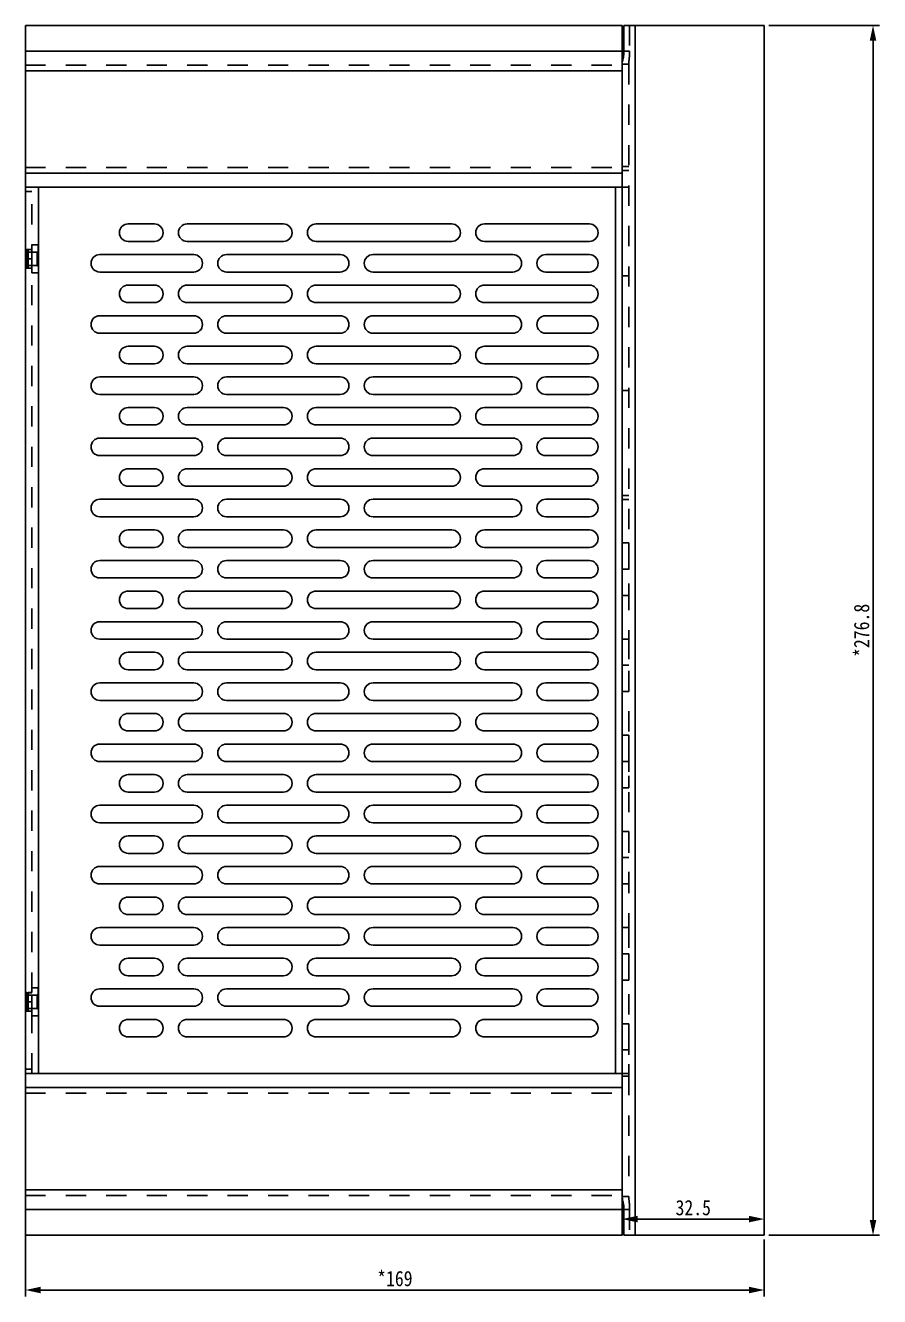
# Model space of a CAD drawing. Header units: millimetres. Extents: x -177 to 18421, y -5017 to 3255.
# Drawn here: x 7052 to 7247.4, y -4270.5 to -3979.7 of the extents above; entities that cross this region are included whole.
import ezdxf

# ---------------------------------------------------------------- set-up
doc = ezdxf.new("R2010")
doc.units = ezdxf.units.MM
doc.header["$LTSCALE"] = 46.255
doc.header["$PDMODE"] = 3
doc.header["$PDSIZE"] = 8
doc.linetypes.add('HIDDEN', pattern=[0.2, 0.1, -0.1])
doc.layers.get('0').update_dxf_attribs({"linetype": 'CONTINUOUS'})
doc.layers.get('Defpoints').update_dxf_attribs({"linetype": 'CONTINUOUS'})
doc.layers.add('02___PRT_ALL_AXES', color=7, linetype='CONTINUOUS')
doc.layers.add('DEFAULT_2', color=8, linetype='HIDDEN')
doc.styles.get("Standard").update_dxf_attribs({"font": 'txt', "width": 0.85})
doc.dimstyles.new('DIMSTYLE_1', dxfattribs={"dimtxt": 3.5, "dimasz": 3.5, "dimexe": 1.5, "dimexo": 1, "dimgap": 0.875, "dimtad": 1, "dimdsep": 46, "dimtxsty": 'Standard', "dimblk": '_FILLED', "dimcen": 0.09, "dimadec": 0, "dimazin": 0, "dimtp": 0.01, "dimtm": 0.01, "dimtfac": 1, "dimtofl": 0, "dimtmove": 0, "dimatfit": 3, "dimldrblk": '_FILLED', "dimfxl": 0, "dimtolj": 1, "dimarcsym": 0})

# ---------------------------------------------------------------- blocks, each defined once
blk = doc.blocks.new('_FILLED')
at = {"color": 0, "linetype": 'ByBlock'}
blk.add_solid([(0, 0), (-1, 0.214), (-1, -0.214)], dxfattribs=at)
blk = doc.blocks.new('*D83')
at = {"color": 0, "linetype": 'Continuous', "lineweight": -2, "transparency": 16777216}
for p, q in [((7051.99, -4247.1), (7051.99, -4270.53)), ((7220.99, -4257.5), (7220.99, -4270.53)), ((7217.49, -4269.03), (7055.49, -4269.03))]:
    blk.add_line(p, q, dxfattribs=at)
at = {"layer": 'Defpoints', "color": 0, "linetype": 'Continuous', "transparency": 16777216}
for p in [(7051.99, -4246.1), (7220.99, -4256.5), (7051.99, -4269.03)]:
    blk.add_point(p, dxfattribs=at)
at = {"color": 0, "linetype": 'Continuous', "lineweight": -2, "transparency": 16777216, "xscale": 3.5, "yscale": 3.5, "zscale": 3.5, "rotation": 180}
blk.add_blockref('_FILLED', (7051.99, -4269.03), dxfattribs=at)
at = {"color": 0, "linetype": 'Continuous', "lineweight": -2, "transparency": 16777216, "xscale": 3.5, "yscale": 3.5, "zscale": 3.5}
blk.add_blockref('_FILLED', (7220.99, -4269.03), dxfattribs=at)
at = {"color": 0, "linetype": 'Continuous', "transparency": 16777216, "insert": (7136.49, -4264.65), "char_height": 3.5, "width": 17, "attachment_point": 2}
blk.add_mtext('\\A1;*169', dxfattribs=at)
blk = doc.blocks.new('*D84')
at = {"color": 0, "linetype": 'Continuous', "lineweight": -2, "transparency": 16777216}
for p, q in [((7188.49, -4248.63), (7188.49, -4254.3)), ((7220.99, -4255.5), (7220.99, -4251.3)), ((7217.49, -4252.8), (7191.99, -4252.8))]:
    blk.add_line(p, q, dxfattribs=at)
at = {"layer": 'Defpoints', "color": 0, "linetype": 'Continuous', "transparency": 16777216}
for p in [(7188.49, -4247.63), (7188.49, -4252.8), (7220.99, -4256.5)]:
    blk.add_point(p, dxfattribs=at)
at = {"color": 0, "linetype": 'Continuous', "lineweight": -2, "transparency": 16777216, "xscale": 3.5, "yscale": 3.5, "zscale": 3.5, "rotation": 180}
blk.add_blockref('_FILLED', (7188.49, -4252.8), dxfattribs=at)
at = {"color": 0, "linetype": 'Continuous', "lineweight": -2, "transparency": 16777216, "xscale": 3.5, "yscale": 3.5, "zscale": 3.5}
blk.add_blockref('_FILLED', (7220.99, -4252.8), dxfattribs=at)
at = {"color": 0, "linetype": 'Continuous', "transparency": 16777216, "insert": (7204.74, -4248.43), "char_height": 3.5, "width": 17, "attachment_point": 2}
blk.add_mtext('\\A1;32.5', dxfattribs=at)
blk = doc.blocks.new('*D87')
at = {"color": 0, "linetype": 'Continuous', "lineweight": -2, "transparency": 16777216}
for p, q in [((7221.99, -3979.7), (7247.36, -3979.7)), ((7245.86, -4253), (7245.86, -3983.2)), ((7221.99, -4256.5), (7247.36, -4256.5))]:
    blk.add_line(p, q, dxfattribs=at)
at = {"layer": 'Defpoints', "color": 0, "linetype": 'Continuous', "transparency": 16777216}
for p in [(7220.99, -3979.7), (7245.86, -3979.7), (7220.99, -4256.5)]:
    blk.add_point(p, dxfattribs=at)
at = {"color": 0, "linetype": 'Continuous', "lineweight": -2, "transparency": 16777216, "xscale": 3.5, "yscale": 3.5, "zscale": 3.5}
for p, rotation in [((7245.86, -3979.7), 90), ((7245.86, -4256.5), 270)]:
    blk.add_blockref('_FILLED', p, dxfattribs=dict(at, rotation=rotation))
at = {"color": 0, "linetype": 'Continuous', "transparency": 16777216, "insert": (7241.48, -4118.1), "char_height": 3.5, "width": 25.5, "attachment_point": 2, "rotation": 90}
blk.add_mtext('\\A1;*276.8', dxfattribs=at)

msp = doc.modelspace()

# ---------------------------------------------------------------- linework, layer by layer
at = {"color": 3, "linetype": 'Continuous'}
for p, q in [((7051.988, -4256.503), (7051.988, -3979.701)), ((7188.488, -3979.701), (7051.988, -3979.701)), ((7188.488, -4256.503), (7188.488, -3979.701)), ((7188.89, -3979.701), (7188.89, -3985.6)), ((7188.89, -3979.701), (7220.988, -3979.701)), ((7191.488, -3979.701), (7191.488, -4256.503)), ((7220.988, -3979.701), (7220.988, -4256.503)), ((7188.488, -3985.6), (7051.988, -3985.6)), ((7188.488, -3990.103), (7051.988, -3990.103)), ((7188.488, -4013.515), (7051.988, -4013.515)), ((7051.988, -4016.719), (7188.488, -4016.719)), ((7054.988, -4219.485), (7054.988, -4016.719)), ((7186.988, -4219.485), (7186.988, -4016.719)), ((7075.488, -4025.119), (7081.488, -4025.119)), ((7088.988, -4025.119), (7110.988, -4025.119)), ((7118.488, -4025.119), (7149.488, -4025.119)), ((7156.988, -4025.119), (7180.988, -4025.119)), ((7081.488, -4029.119), (7075.488, -4029.119)), ((7110.988, -4029.119), (7088.988, -4029.119)), ((7149.488, -4029.119), (7118.488, -4029.119)), ((7180.988, -4029.119), (7156.988, -4029.119)), ((7068.988, -4032.119), (7090.488, -4032.119)), ((7097.988, -4032.119), (7123.988, -4032.119)), ((7131.488, -4032.119), (7163.488, -4032.119)), ((7170.988, -4032.119), (7180.988, -4032.119)), ((7090.488, -4036.119), (7068.988, -4036.119)), ((7123.988, -4036.119), (7097.988, -4036.119)), ((7163.488, -4036.119), (7131.488, -4036.119)), ((7180.988, -4036.119), (7170.988, -4036.119)), ((7075.488, -4039.119), (7081.488, -4039.119)), ((7088.988, -4039.119), (7110.988, -4039.119)), ((7118.488, -4039.119), (7149.488, -4039.119)), ((7156.988, -4039.119), (7180.988, -4039.119)), ((7081.488, -4043.119), (7075.488, -4043.119)), ((7110.988, -4043.119), (7088.988, -4043.119)), ((7149.488, -4043.119), (7118.488, -4043.119)), ((7180.988, -4043.119), (7156.988, -4043.119)), ((7068.988, -4046.119), (7090.488, -4046.119)), ((7097.988, -4046.119), (7123.988, -4046.119)), ((7131.488, -4046.119), (7163.488, -4046.119)), ((7170.988, -4046.119), (7180.988, -4046.119)), ((7090.488, -4050.119), (7068.988, -4050.119)), ((7123.988, -4050.119), (7097.988, -4050.119)), ((7163.488, -4050.119), (7131.488, -4050.119)), ((7180.988, -4050.119), (7170.988, -4050.119)), ((7075.488, -4053.119), (7081.488, -4053.119)), ((7088.988, -4053.119), (7110.988, -4053.119)), ((7118.488, -4053.119), (7149.488, -4053.119)), ((7156.988, -4053.119), (7180.988, -4053.119)), ((7081.488, -4057.119), (7075.488, -4057.119)), ((7110.988, -4057.119), (7088.988, -4057.119)), ((7149.488, -4057.119), (7118.488, -4057.119)), ((7180.988, -4057.119), (7156.988, -4057.119)), ((7068.988, -4060.119), (7090.488, -4060.119)), ((7097.988, -4060.119), (7123.988, -4060.119)), ((7131.488, -4060.119), (7163.488, -4060.119)), ((7170.988, -4060.119), (7180.988, -4060.119)), ((7090.488, -4064.119), (7068.988, -4064.119)), ((7123.988, -4064.119), (7097.988, -4064.119)), ((7163.488, -4064.119), (7131.488, -4064.119)), ((7180.988, -4064.119), (7170.988, -4064.119)), ((7075.488, -4067.119), (7081.488, -4067.119)), ((7088.988, -4067.119), (7110.988, -4067.119)), ((7118.488, -4067.119), (7149.488, -4067.119)), ((7156.988, -4067.119), (7180.988, -4067.119)), ((7081.488, -4071.119), (7075.488, -4071.119)), ((7110.988, -4071.119), (7088.988, -4071.119)), ((7149.488, -4071.119), (7118.488, -4071.119)), ((7180.988, -4071.119), (7156.988, -4071.119)), ((7068.988, -4074.119), (7090.488, -4074.119)), ((7097.988, -4074.119), (7123.988, -4074.119)), ((7131.488, -4074.119), (7163.488, -4074.119)), ((7170.988, -4074.119), (7180.988, -4074.119)), ((7090.488, -4078.119), (7068.988, -4078.119)), ((7123.988, -4078.119), (7097.988, -4078.119)), ((7163.488, -4078.119), (7131.488, -4078.119)), ((7180.988, -4078.119), (7170.988, -4078.119)), ((7075.488, -4081.119), (7081.488, -4081.119)), ((7088.988, -4081.119), (7110.988, -4081.119)), ((7118.488, -4081.119), (7149.488, -4081.119)), ((7156.988, -4081.119), (7180.988, -4081.119)), ((7081.488, -4085.119), (7075.488, -4085.119)), ((7110.988, -4085.119), (7088.988, -4085.119)), ((7149.488, -4085.119), (7118.488, -4085.119)), ((7180.988, -4085.119), (7156.988, -4085.119)), ((7068.988, -4088.119), (7090.488, -4088.119)), ((7097.988, -4088.119), (7123.988, -4088.119)), ((7131.488, -4088.119), (7163.488, -4088.119)), ((7170.988, -4088.119), (7180.988, -4088.119)), ((7090.488, -4092.119), (7068.988, -4092.119)), ((7123.988, -4092.119), (7097.988, -4092.119)), ((7163.488, -4092.119), (7131.488, -4092.119)), ((7180.988, -4092.119), (7170.988, -4092.119)), ((7075.488, -4095.119), (7081.488, -4095.119)), ((7088.988, -4095.119), (7110.988, -4095.119)), ((7118.488, -4095.119), (7149.488, -4095.119)), ((7156.988, -4095.119), (7180.988, -4095.119)), ((7081.488, -4099.119), (7075.488, -4099.119)), ((7110.988, -4099.119), (7088.988, -4099.119)), ((7149.488, -4099.119), (7118.488, -4099.119)), ((7180.988, -4099.119), (7156.988, -4099.119)), ((7068.988, -4102.119), (7090.488, -4102.119)), ((7097.988, -4102.119), (7123.988, -4102.119)), ((7131.488, -4102.119), (7163.488, -4102.119)), ((7170.988, -4102.119), (7180.988, -4102.119)), ((7090.488, -4106.119), (7068.988, -4106.119)), ((7123.988, -4106.119), (7097.988, -4106.119)), ((7163.488, -4106.119), (7131.488, -4106.119)), ((7180.988, -4106.119), (7170.988, -4106.119)), ((7075.488, -4109.119), (7081.488, -4109.119)), ((7088.988, -4109.119), (7110.988, -4109.119)), ((7118.488, -4109.119), (7149.488, -4109.119)), ((7156.988, -4109.119), (7180.988, -4109.119)), ((7081.488, -4113.119), (7075.488, -4113.119)), ((7110.988, -4113.119), (7088.988, -4113.119)), ((7149.488, -4113.119), (7118.488, -4113.119)), ((7180.988, -4113.119), (7156.988, -4113.119)), ((7068.988, -4116.119), (7090.488, -4116.119)), ((7097.988, -4116.119), (7123.988, -4116.119)), ((7131.488, -4116.119), (7163.488, -4116.119)), ((7170.988, -4116.119), (7180.988, -4116.119)), ((7090.488, -4120.119), (7068.988, -4120.119)), ((7123.988, -4120.119), (7097.988, -4120.119)), ((7163.488, -4120.119), (7131.488, -4120.119)), ((7180.988, -4120.119), (7170.988, -4120.119)), ((7075.488, -4123.119), (7081.488, -4123.119)), ((7088.988, -4123.119), (7110.988, -4123.119)), ((7118.488, -4123.119), (7149.488, -4123.119)), ((7156.988, -4123.119), (7180.988, -4123.119)), ((7081.488, -4127.119), (7075.488, -4127.119)), ((7110.988, -4127.119), (7088.988, -4127.119)), ((7149.488, -4127.119), (7118.488, -4127.119)), ((7180.988, -4127.119), (7156.988, -4127.119)), ((7068.988, -4130.119), (7090.488, -4130.119)), ((7097.988, -4130.119), (7123.988, -4130.119)), ((7131.488, -4130.119), (7163.488, -4130.119)), ((7170.988, -4130.119), (7180.988, -4130.119)), ((7090.488, -4134.119), (7068.988, -4134.119)), ((7123.988, -4134.119), (7097.988, -4134.119)), ((7163.488, -4134.119), (7131.488, -4134.119)), ((7180.988, -4134.119), (7170.988, -4134.119)), ((7075.488, -4137.119), (7081.488, -4137.119)), ((7088.988, -4137.119), (7110.988, -4137.119)), ((7118.488, -4137.119), (7149.488, -4137.119)), ((7156.988, -4137.119), (7180.988, -4137.119)), ((7081.488, -4141.119), (7075.488, -4141.119)), ((7110.988, -4141.119), (7088.988, -4141.119)), ((7149.488, -4141.119), (7118.488, -4141.119)), ((7180.988, -4141.119), (7156.988, -4141.119)), ((7068.988, -4144.119), (7090.488, -4144.119)), ((7097.988, -4144.119), (7123.988, -4144.119)), ((7131.488, -4144.119), (7163.488, -4144.119)), ((7170.988, -4144.119), (7180.988, -4144.119)), ((7090.488, -4148.119), (7068.988, -4148.119)), ((7123.988, -4148.119), (7097.988, -4148.119)), ((7163.488, -4148.119), (7131.488, -4148.119)), ((7180.988, -4148.119), (7170.988, -4148.119)), ((7075.488, -4151.119), (7081.488, -4151.119)), ((7088.988, -4151.119), (7110.988, -4151.119)), ((7118.488, -4151.119), (7149.488, -4151.119)), ((7156.988, -4151.119), (7180.988, -4151.119)), ((7081.488, -4155.119), (7075.488, -4155.119)), ((7110.988, -4155.119), (7088.988, -4155.119)), ((7149.488, -4155.119), (7118.488, -4155.119)), ((7180.988, -4155.119), (7156.988, -4155.119)), ((7068.988, -4158.119), (7090.488, -4158.119)), ((7097.988, -4158.119), (7123.988, -4158.119)), ((7131.488, -4158.119), (7163.488, -4158.119)), ((7170.988, -4158.119), (7180.988, -4158.119)), ((7090.488, -4162.119), (7068.988, -4162.119)), ((7123.988, -4162.119), (7097.988, -4162.119)), ((7163.488, -4162.119), (7131.488, -4162.119)), ((7180.988, -4162.119), (7170.988, -4162.119)), ((7075.488, -4165.119), (7081.488, -4165.119)), ((7088.988, -4165.119), (7110.988, -4165.119)), ((7118.488, -4165.119), (7149.488, -4165.119)), ((7156.988, -4165.119), (7180.988, -4165.119)), ((7081.488, -4169.119), (7075.488, -4169.119)), ((7110.988, -4169.119), (7088.988, -4169.119)), ((7149.488, -4169.119), (7118.488, -4169.119)), ((7180.988, -4169.119), (7156.988, -4169.119)), ((7068.988, -4172.119), (7090.488, -4172.119)), ((7097.988, -4172.119), (7123.988, -4172.119)), ((7131.488, -4172.119), (7163.488, -4172.119)), ((7170.988, -4172.119), (7180.988, -4172.119)), ((7090.488, -4176.119), (7068.988, -4176.119)), ((7123.988, -4176.119), (7097.988, -4176.119)), ((7163.488, -4176.119), (7131.488, -4176.119)), ((7180.988, -4176.119), (7170.988, -4176.119)), ((7075.488, -4179.119), (7081.488, -4179.119)), ((7088.988, -4179.119), (7110.988, -4179.119)), ((7118.488, -4179.119), (7149.488, -4179.119)), ((7156.988, -4179.119), (7180.988, -4179.119)), ((7081.488, -4183.119), (7075.488, -4183.119)), ((7110.988, -4183.119), (7088.988, -4183.119)), ((7149.488, -4183.119), (7118.488, -4183.119)), ((7180.988, -4183.119), (7156.988, -4183.119)), ((7068.988, -4186.119), (7090.488, -4186.119)), ((7097.988, -4186.119), (7123.988, -4186.119)), ((7131.488, -4186.119), (7163.488, -4186.119)), ((7170.988, -4186.119), (7180.988, -4186.119)), ((7090.488, -4190.119), (7068.988, -4190.119)), ((7123.988, -4190.119), (7097.988, -4190.119)), ((7163.488, -4190.119), (7131.488, -4190.119)), ((7180.988, -4190.119), (7170.988, -4190.119)), ((7075.488, -4193.119), (7081.488, -4193.119)), ((7088.988, -4193.119), (7110.988, -4193.119)), ((7118.488, -4193.119), (7149.488, -4193.119)), ((7156.988, -4193.119), (7180.988, -4193.119)), ((7081.488, -4197.119), (7075.488, -4197.119)), ((7110.988, -4197.119), (7088.988, -4197.119)), ((7149.488, -4197.119), (7118.488, -4197.119)), ((7180.988, -4197.119), (7156.988, -4197.119)), ((7068.988, -4200.119), (7090.488, -4200.119)), ((7097.988, -4200.119), (7123.988, -4200.119)), ((7131.488, -4200.119), (7163.488, -4200.119)), ((7170.988, -4200.119), (7180.988, -4200.119)), ((7090.488, -4204.119), (7068.988, -4204.119)), ((7123.988, -4204.119), (7097.988, -4204.119)), ((7163.488, -4204.119), (7131.488, -4204.119)), ((7180.988, -4204.119), (7170.988, -4204.119)), ((7075.488, -4207.119), (7081.488, -4207.119)), ((7088.988, -4207.119), (7110.988, -4207.119)), ((7118.488, -4207.119), (7149.488, -4207.119)), ((7156.988, -4207.119), (7180.988, -4207.119)), ((7081.488, -4211.119), (7075.488, -4211.119)), ((7110.988, -4211.119), (7088.988, -4211.119)), ((7149.488, -4211.119), (7118.488, -4211.119)), ((7180.988, -4211.119), (7156.988, -4211.119)), ((7051.988, -4219.485), (7188.488, -4219.485)), ((7188.488, -4222.689), (7051.988, -4222.689)), ((7188.488, -4246.101), (7051.988, -4246.101)), ((7188.488, -4250.604), (7051.988, -4250.604)), ((7188.89, -4250.604), (7188.89, -4256.503)), ((7188.488, -4256.503), (7051.988, -4256.503)), ((7188.89, -4256.503), (7220.988, -4256.503))]:
    msp.add_line(p, q, dxfattribs=at)
for centre, start, end in [((7075.488, -4027.119), 90, 270), ((7081.488, -4027.119), 270, 90), ((7088.988, -4027.119), 90, 270), ((7110.988, -4027.119), 270, 90), ((7118.488, -4027.119), 90, 270), ((7149.488, -4027.119), 270, 90), ((7156.988, -4027.119), 90, 270), ((7180.988, -4027.119), 270, 90), ((7068.988, -4034.119), 90, 270), ((7090.488, -4034.119), 270, 90), ((7097.988, -4034.119), 90, 270), ((7123.988, -4034.119), 270, 90), ((7131.488, -4034.119), 90, 270), ((7163.488, -4034.119), 270, 90), ((7170.988, -4034.119), 90, 270), ((7180.988, -4034.119), 270, 90), ((7075.488, -4041.119), 90, 270), ((7081.488, -4041.119), 270, 90), ((7088.988, -4041.119), 90, 270), ((7110.988, -4041.119), 270, 90), ((7118.488, -4041.119), 90, 270), ((7149.488, -4041.119), 270, 90), ((7156.988, -4041.119), 90, 270), ((7180.988, -4041.119), 270, 90), ((7068.988, -4048.119), 90, 270), ((7090.488, -4048.119), 270, 90), ((7097.988, -4048.119), 90, 270), ((7123.988, -4048.119), 270, 90), ((7131.488, -4048.119), 90, 270), ((7163.488, -4048.119), 270, 90), ((7170.988, -4048.119), 90, 270), ((7180.988, -4048.119), 270, 90), ((7075.488, -4055.119), 90, 270), ((7081.488, -4055.119), 270, 90), ((7088.988, -4055.119), 90, 270), ((7110.988, -4055.119), 270, 90), ((7118.488, -4055.119), 90, 270), ((7149.488, -4055.119), 270, 90), ((7156.988, -4055.119), 90, 270), ((7180.988, -4055.119), 270, 90), ((7068.988, -4062.119), 90, 270), ((7090.488, -4062.119), 270, 90), ((7097.988, -4062.119), 90, 270), ((7123.988, -4062.119), 270, 90), ((7131.488, -4062.119), 90, 270), ((7163.488, -4062.119), 270, 90), ((7170.988, -4062.119), 90, 270), ((7180.988, -4062.119), 270, 90), ((7075.488, -4069.119), 90, 270), ((7081.488, -4069.119), 270, 90), ((7088.988, -4069.119), 90, 270), ((7110.988, -4069.119), 270, 90), ((7118.488, -4069.119), 90, 270), ((7149.488, -4069.119), 270, 90), ((7156.988, -4069.119), 90, 270), ((7180.988, -4069.119), 270, 90), ((7068.988, -4076.119), 90, 270), ((7090.488, -4076.119), 270, 90), ((7097.988, -4076.119), 90, 270), ((7123.988, -4076.119), 270, 90), ((7131.488, -4076.119), 90, 270), ((7163.488, -4076.119), 270, 90), ((7170.988, -4076.119), 90, 270), ((7180.988, -4076.119), 270, 90), ((7075.488, -4083.119), 90, 270), ((7081.488, -4083.119), 270, 90), ((7088.988, -4083.119), 90, 270), ((7110.988, -4083.119), 270, 90), ((7118.488, -4083.119), 90, 270), ((7149.488, -4083.119), 270, 90), ((7156.988, -4083.119), 90, 270), ((7180.988, -4083.119), 270, 90), ((7068.988, -4090.119), 90, 270), ((7090.488, -4090.119), 270, 90), ((7097.988, -4090.119), 90, 270), ((7123.988, -4090.119), 270, 90), ((7131.488, -4090.119), 90, 270), ((7163.488, -4090.119), 270, 90), ((7170.988, -4090.119), 90, 270), ((7180.988, -4090.119), 270, 90), ((7075.488, -4097.119), 90, 270), ((7081.488, -4097.119), 270, 90), ((7088.988, -4097.119), 90, 270), ((7110.988, -4097.119), 270, 90), ((7118.488, -4097.119), 90, 270), ((7149.488, -4097.119), 270, 90), ((7156.988, -4097.119), 90, 270), ((7180.988, -4097.119), 270, 90), ((7068.988, -4104.119), 90, 270), ((7090.488, -4104.119), 270, 90), ((7097.988, -4104.119), 90, 270), ((7123.988, -4104.119), 270, 90), ((7131.488, -4104.119), 90, 270), ((7163.488, -4104.119), 270, 90), ((7170.988, -4104.119), 90, 270), ((7180.988, -4104.119), 270, 90), ((7075.488, -4111.119), 90, 270), ((7081.488, -4111.119), 270, 90), ((7088.988, -4111.119), 90, 270), ((7110.988, -4111.119), 270, 90), ((7118.488, -4111.119), 90, 270), ((7149.488, -4111.119), 270, 90), ((7156.988, -4111.119), 90, 270), ((7180.988, -4111.119), 270, 90), ((7068.988, -4118.119), 90, 270), ((7090.488, -4118.119), 270, 90), ((7097.988, -4118.119), 90, 270), ((7123.988, -4118.119), 270, 90), ((7131.488, -4118.119), 90, 270), ((7163.488, -4118.119), 270, 90), ((7170.988, -4118.119), 90, 270), ((7180.988, -4118.119), 270, 90), ((7075.488, -4125.119), 90, 270), ((7081.488, -4125.119), 270, 90), ((7088.988, -4125.119), 90, 270), ((7110.988, -4125.119), 270, 90), ((7118.488, -4125.119), 90, 270), ((7149.488, -4125.119), 270, 90), ((7156.988, -4125.119), 90, 270), ((7180.988, -4125.119), 270, 90), ((7068.988, -4132.119), 90, 270), ((7090.488, -4132.119), 270, 90), ((7097.988, -4132.119), 90, 270), ((7123.988, -4132.119), 270, 90), ((7131.488, -4132.119), 90, 270), ((7163.488, -4132.119), 270, 90), ((7170.988, -4132.119), 90, 270), ((7180.988, -4132.119), 270, 90), ((7075.488, -4139.119), 90, 270), ((7081.488, -4139.119), 270, 90), ((7088.988, -4139.119), 90, 270), ((7110.988, -4139.119), 270, 90), ((7118.488, -4139.119), 90, 270), ((7149.488, -4139.119), 270, 90), ((7156.988, -4139.119), 90, 270), ((7180.988, -4139.119), 270, 90), ((7068.988, -4146.119), 90, 270), ((7090.488, -4146.119), 270, 90), ((7097.988, -4146.119), 90, 270), ((7123.988, -4146.119), 270, 90), ((7131.488, -4146.119), 90, 270), ((7163.488, -4146.119), 270, 90), ((7170.988, -4146.119), 90, 270), ((7180.988, -4146.119), 270, 90), ((7075.488, -4153.119), 90, 270), ((7081.488, -4153.119), 270, 90), ((7088.988, -4153.119), 90, 270), ((7110.988, -4153.119), 270, 90), ((7118.488, -4153.119), 90, 270), ((7149.488, -4153.119), 270, 90), ((7156.988, -4153.119), 90, 270), ((7180.988, -4153.119), 270, 90), ((7068.988, -4160.119), 90, 270), ((7090.488, -4160.119), 270, 90), ((7097.988, -4160.119), 90, 270), ((7123.988, -4160.119), 270, 90), ((7131.488, -4160.119), 90, 270), ((7163.488, -4160.119), 270, 90), ((7170.988, -4160.119), 90, 270), ((7180.988, -4160.119), 270, 90), ((7075.488, -4167.119), 90, 270), ((7081.488, -4167.119), 270, 90), ((7088.988, -4167.119), 90, 270), ((7110.988, -4167.119), 270, 90), ((7118.488, -4167.119), 90, 270), ((7149.488, -4167.119), 270, 90), ((7156.988, -4167.119), 90, 270), ((7180.988, -4167.119), 270, 90), ((7068.988, -4174.119), 90, 270), ((7090.488, -4174.119), 270, 90), ((7097.988, -4174.119), 90, 270), ((7123.988, -4174.119), 270, 90), ((7131.488, -4174.119), 90, 270), ((7163.488, -4174.119), 270, 90), ((7170.988, -4174.119), 90, 270), ((7180.988, -4174.119), 270, 90), ((7075.488, -4181.119), 90, 270), ((7081.488, -4181.119), 270, 90), ((7088.988, -4181.119), 90, 270), ((7110.988, -4181.119), 270, 90), ((7118.488, -4181.119), 90, 270), ((7149.488, -4181.119), 270, 90), ((7156.988, -4181.119), 90, 270), ((7180.988, -4181.119), 270, 90), ((7068.988, -4188.119), 90, 270), ((7090.488, -4188.119), 270, 90), ((7097.988, -4188.119), 90, 270), ((7123.988, -4188.119), 270, 90), ((7131.488, -4188.119), 90, 270), ((7163.488, -4188.119), 270, 90), ((7170.988, -4188.119), 90, 270), ((7180.988, -4188.119), 270, 90), ((7075.488, -4195.119), 90, 270), ((7081.488, -4195.119), 270, 90), ((7088.988, -4195.119), 90, 270), ((7110.988, -4195.119), 270, 90), ((7118.488, -4195.119), 90, 270), ((7149.488, -4195.119), 270, 90), ((7156.988, -4195.119), 90, 270), ((7180.988, -4195.119), 270, 90), ((7068.988, -4202.119), 90, 270), ((7090.488, -4202.119), 270, 90), ((7097.988, -4202.119), 90, 270), ((7123.988, -4202.119), 270, 90), ((7131.488, -4202.119), 90, 270), ((7163.488, -4202.119), 270, 90), ((7170.988, -4202.119), 90, 270), ((7180.988, -4202.119), 270, 90), ((7075.488, -4209.119), 90, 270), ((7081.488, -4209.119), 270, 90), ((7088.988, -4209.119), 90, 270), ((7110.988, -4209.119), 270, 90), ((7118.488, -4209.119), 90, 270), ((7149.488, -4209.119), 270, 90), ((7156.988, -4209.119), 90, 270), ((7180.988, -4209.119), 270, 90)]:
    msp.add_arc(centre, 2, start, end, dxfattribs=at)
for points, knots in [([(7188.755, -3986.972), (7188.701, -3987.268), (7188.586, -3987.796), (7188.488, -3988.334), (7188.488, -3988.575)], [0, 0, 0, 0, 0.5550018, 1, 1, 1, 1]), ([(7188.89, -3985.6), (7188.89, -3985.719), (7188.877, -3986.18), (7188.815, -3986.637), (7188.755, -3986.972)], [0, 0, 0, 0, 0.2600333, 1, 1, 1, 1]), ([(7188.488, -4247.629), (7188.488, -4247.896), (7188.605, -4248.492), (7188.731, -4249.078), (7188.785, -4249.409)], [0, 0, 0, 0, 0.4426507, 1, 1, 1, 1]), ([(7188.785, -4249.409), (7188.801, -4249.502), (7188.86, -4249.897), (7188.89, -4250.298), (7188.89, -4250.604)], [0, 0, 0, 0, 0.2334108, 1, 1, 1, 1])]:
    msp.add_open_spline(points, degree=3, knots=knots, dxfattribs=at)
at = {"layer": '02___PRT_ALL_AXES', "color": 8, "linetype": 'HIDDEN'}
for p, q in [((7053.488, -4036.277), (7053.488, -4029.927)), ((7054.988, -4029.927), (7053.488, -4029.927)), ((7051.988, -4031.002), (7051.988, -4035.202)), ((7053.488, -4031.002), (7051.988, -4031.002)), ((7051.988, -4033.102), (7053.488, -4033.102)), ((7052.118, -4035.212), (7052.118, -4030.992)), ((7052.248, -4030.992), (7052.118, -4030.992)), ((7054.688, -4031.602), (7052.118, -4031.602)), ((7052.248, -4030.992), (7052.248, -4035.212)), ((7052.638, -4031.192), (7052.248, -4030.992)), ((7052.638, -4035.212), (7052.638, -4030.992)), ((7053.488, -4030.992), (7052.638, -4030.992)), ((7054.988, -4036.277), (7054.988, -4033.102)), ((7053.488, -4035.202), (7051.988, -4035.202)), ((7054.688, -4034.602), (7052.118, -4034.602)), ((7052.248, -4035.212), (7052.118, -4035.212)), ((7052.638, -4035.012), (7052.248, -4035.212)), ((7053.488, -4035.212), (7052.638, -4035.212)), ((7054.988, -4036.277), (7053.488, -4036.277)), ((7189.988, -4098.102), (7188.488, -4098.102)), ((7188.488, -4098.102), (7188.488, -4110.102)), ((7189.988, -4098.102), (7189.988, -4110.102)), ((7188.488, -4104.102), (7189.988, -4104.102)), ((7189.988, -4110.102), (7188.488, -4110.102)), ((7189.988, -4120.102), (7188.488, -4120.102)), ((7188.488, -4120.102), (7188.488, -4132.102)), ((7189.988, -4120.102), (7189.988, -4132.102)), ((7188.488, -4126.102), (7189.988, -4126.102)), ((7189.988, -4132.102), (7188.488, -4132.102)), ((7189.988, -4142.102), (7188.488, -4142.102)), ((7188.488, -4142.102), (7188.488, -4154.102)), ((7189.988, -4142.102), (7189.988, -4154.102)), ((7188.488, -4148.102), (7189.988, -4148.102)), ((7189.988, -4154.102), (7188.488, -4154.102)), ((7189.988, -4164.102), (7188.488, -4164.102)), ((7188.488, -4164.102), (7188.488, -4176.102)), ((7189.988, -4164.102), (7189.988, -4176.102)), ((7188.488, -4170.102), (7189.988, -4170.102)), ((7189.988, -4176.102), (7188.488, -4176.102)), ((7189.988, -4186.102), (7188.488, -4186.102)), ((7188.488, -4186.102), (7188.488, -4198.102)), ((7189.988, -4186.102), (7189.988, -4198.102)), ((7188.488, -4192.102), (7189.988, -4192.102)), ((7189.988, -4198.102), (7188.488, -4198.102)), ((7051.988, -4201.002), (7051.988, -4205.202)), ((7053.488, -4201.002), (7051.988, -4201.002)), ((7052.118, -4205.212), (7052.118, -4200.992)), ((7052.248, -4200.992), (7052.118, -4200.992)), ((7054.688, -4201.602), (7052.118, -4201.602)), ((7052.638, -4201.192), (7052.248, -4200.992)), ((7052.248, -4200.992), (7052.248, -4205.212)), ((7052.638, -4205.212), (7052.638, -4200.992)), ((7053.488, -4200.992), (7052.638, -4200.992)), ((7053.488, -4206.277), (7053.488, -4199.927)), ((7054.988, -4199.927), (7053.488, -4199.927)), ((7051.988, -4203.102), (7053.488, -4203.102)), ((7053.488, -4205.202), (7051.988, -4205.202)), ((7054.688, -4204.602), (7052.118, -4204.602)), ((7052.248, -4205.212), (7052.118, -4205.212)), ((7052.638, -4205.012), (7052.248, -4205.212)), ((7053.488, -4205.212), (7052.638, -4205.212)), ((7054.988, -4206.277), (7054.988, -4203.102)), ((7054.988, -4206.277), (7053.488, -4206.277)), ((7189.988, -4208.102), (7188.488, -4208.102)), ((7188.488, -4208.102), (7188.488, -4220.102)), ((7189.988, -4208.102), (7189.988, -4220.102)), ((7188.488, -4214.102), (7189.988, -4214.102)), ((7189.988, -4220.102), (7188.488, -4220.102))]:
    msp.add_line(p, q, dxfattribs=at)
at = {"layer": 'DEFAULT_2', "color": 8, "linetype": 'HIDDEN'}
for p, q in [((7190.189, -3979.701), (7190.189, -3985.6)), ((7188.89, -3985.6), (7190.189, -3985.6)), ((7051.988, -3988.804), (7189.988, -3988.804)), ((7188.488, -3988.575), (7189.988, -3988.575)), ((7189.988, -3988.575), (7189.988, -4247.629)), ((7051.988, -4012.216), (7189.988, -4012.216)), ((7189.988, -4012.002), (7188.488, -4012.002)), ((7188.488, -4012.922), (7189.988, -4012.922)), ((7053.488, -4017.719), (7051.988, -4017.719)), ((7053.488, -4219.485), (7053.488, -4016.719)), ((7189.988, -4016.719), (7188.488, -4016.719)), ((7054.938, -4030.079), (7054.938, -4032.365)), ((7054.988, -4030.079), (7054.938, -4030.079)), ((7054.988, -4030.17), (7054.938, -4030.17)), ((7054.988, -4030.246), (7054.938, -4030.246)), ((7054.988, -4030.3), (7054.938, -4030.3)), ((7054.988, -4030.337), (7054.938, -4030.337)), ((7054.988, -4030.618), (7054.938, -4030.618)), ((7054.988, -4030.668), (7054.938, -4030.668)), ((7054.988, -4030.684), (7054.938, -4030.684)), ((7054.988, -4030.701), (7054.938, -4030.701)), ((7054.988, -4030.743), (7054.938, -4030.743)), ((7054.988, -4030.745), (7054.938, -4030.745)), ((7054.988, -4030.748), (7054.938, -4030.748)), ((7054.988, -4030.75), (7054.938, -4030.75)), ((7054.988, -4030.767), (7054.938, -4030.767)), ((7054.988, -4030.771), (7054.938, -4030.771)), ((7054.988, -4030.774), (7054.938, -4030.774)), ((7054.988, -4030.776), (7054.938, -4030.776)), ((7054.988, -4030.779), (7054.938, -4030.779)), ((7054.988, -4030.782), (7054.938, -4030.782)), ((7054.988, -4030.81), (7054.938, -4030.81)), ((7054.988, -4030.816), (7054.938, -4030.816)), ((7054.988, -4030.823), (7054.938, -4030.823)), ((7054.988, -4030.825), (7054.938, -4030.825)), ((7054.988, -4030.837), (7054.938, -4030.837)), ((7054.988, -4030.853), (7054.938, -4030.853)), ((7054.988, -4030.859), (7054.938, -4030.859)), ((7054.988, -4030.866), (7054.938, -4030.866)), ((7054.988, -4030.866), (7054.938, -4030.866)), ((7054.688, -4031.602), (7054.988, -4031.302)), ((7054.688, -4031.602), (7054.688, -4034.602)), ((7054.988, -4030.878), (7054.938, -4030.878)), ((7054.988, -4030.879), (7054.938, -4030.879)), ((7054.988, -4030.886), (7054.938, -4030.886)), ((7054.988, -4030.905), (7054.938, -4030.905)), ((7054.988, -4030.921), (7054.938, -4030.921)), ((7054.988, -4030.922), (7054.938, -4030.922)), ((7054.988, -4030.932), (7054.938, -4030.932)), ((7054.988, -4030.945), (7054.938, -4030.945)), ((7054.988, -4030.948), (7054.938, -4030.948)), ((7054.988, -4030.951), (7054.938, -4030.951)), ((7054.988, -4030.963), (7054.938, -4030.963)), ((7054.988, -4030.963), (7054.938, -4030.963)), ((7054.988, -4030.972), (7054.938, -4030.972)), ((7054.988, -4030.975), (7054.938, -4030.975)), ((7054.988, -4030.994), (7054.938, -4030.994)), ((7054.988, -4030.996), (7054.938, -4030.996)), ((7054.988, -4030.997), (7054.938, -4030.997)), ((7054.988, -4031), (7054.938, -4031)), ((7054.988, -4031.008), (7054.938, -4031.008)), ((7054.988, -4031.012), (7054.938, -4031.012)), ((7054.988, -4031.019), (7054.938, -4031.019)), ((7054.988, -4031.022), (7054.938, -4031.022)), ((7054.988, -4031.044), (7054.938, -4031.044)), ((7054.988, -4031.056), (7054.938, -4031.056)), ((7054.988, -4031.069), (7054.938, -4031.069)), ((7054.988, -4031.071), (7054.938, -4031.071)), ((7054.988, -4031.08), (7054.938, -4031.08)), ((7054.988, -4031.083), (7054.938, -4031.083)), ((7054.988, -4031.086), (7054.938, -4031.086)), ((7054.988, -4031.088), (7054.938, -4031.088)), ((7054.988, -4031.097), (7054.938, -4031.097)), ((7054.988, -4031.101), (7054.938, -4031.101)), ((7054.988, -4031.124), (7054.938, -4031.124)), ((7054.988, -4031.126), (7054.938, -4031.126)), ((7054.988, -4031.158), (7054.938, -4031.158)), ((7054.988, -4031.164), (7054.938, -4031.164)), ((7054.988, -4031.178), (7054.938, -4031.178)), ((7054.988, -4031.179), (7054.938, -4031.179)), ((7054.988, -4031.185), (7054.938, -4031.185)), ((7054.988, -4031.21), (7054.938, -4031.21)), ((7054.988, -4031.22), (7054.938, -4031.22)), ((7054.988, -4031.222), (7054.938, -4031.222)), ((7054.988, -4031.253), (7054.938, -4031.253)), ((7054.988, -4031.263), (7054.938, -4031.263)), ((7054.988, -4031.28), (7054.938, -4031.28)), ((7054.988, -4031.317), (7054.938, -4031.317)), ((7054.988, -4031.325), (7054.938, -4031.325)), ((7054.988, -4031.373), (7054.938, -4031.373)), ((7054.988, -4031.377), (7054.938, -4031.377)), ((7054.988, -4031.432), (7054.938, -4031.432)), ((7054.988, -4031.442), (7054.938, -4031.442)), ((7054.988, -4031.46), (7054.938, -4031.46)), ((7054.988, -4031.466), (7054.938, -4031.466)), ((7054.988, -4031.473), (7054.938, -4031.473)), ((7054.988, -4031.489), (7054.938, -4031.489)), ((7054.988, -4031.494), (7054.938, -4031.494)), ((7054.988, -4031.503), (7054.938, -4031.503)), ((7054.988, -4031.518), (7054.938, -4031.518)), ((7054.988, -4031.535), (7054.938, -4031.535)), ((7054.988, -4031.556), (7054.938, -4031.556)), ((7054.988, -4031.56), (7054.938, -4031.56)), ((7054.988, -4031.569), (7054.938, -4031.569)), ((7054.988, -4031.58), (7054.938, -4031.58)), ((7054.988, -4031.583), (7054.938, -4031.583)), ((7054.988, -4031.715), (7054.938, -4031.715)), ((7054.988, -4031.715), (7054.938, -4031.715)), ((7054.988, -4031.756), (7054.938, -4031.756)), ((7054.988, -4031.783), (7054.938, -4031.783)), ((7054.988, -4031.853), (7054.938, -4031.853)), ((7054.988, -4032.104), (7054.938, -4032.104)), ((7054.988, -4032.165), (7054.938, -4032.165)), ((7054.988, -4032.178), (7054.938, -4032.178)), ((7054.988, -4032.2), (7054.938, -4032.2)), ((7054.988, -4032.276), (7054.938, -4032.276)), ((7054.988, -4032.329), (7054.938, -4032.329)), ((7054.988, -4032.365), (7054.938, -4032.365)), ((7054.938, -4032.56), (7054.938, -4033.039)), ((7054.988, -4032.56), (7054.938, -4032.56)), ((7054.988, -4032.571), (7054.938, -4032.571)), ((7054.988, -4032.576), (7054.938, -4032.576)), ((7054.988, -4032.605), (7054.938, -4032.605)), ((7054.988, -4032.617), (7054.938, -4032.617)), ((7054.988, -4032.637), (7054.938, -4032.637)), ((7054.988, -4032.644), (7054.938, -4032.644)), ((7054.988, -4032.654), (7054.938, -4032.654)), ((7054.988, -4032.655), (7054.938, -4032.655)), ((7054.988, -4032.662), (7054.938, -4032.662)), ((7054.988, -4032.664), (7054.938, -4032.664)), ((7054.988, -4032.673), (7054.938, -4032.673)), ((7054.988, -4032.675), (7054.938, -4032.675)), ((7054.988, -4032.688), (7054.938, -4032.688)), ((7054.988, -4032.717), (7054.938, -4032.717)), ((7054.988, -4032.718), (7054.938, -4032.718)), ((7054.988, -4032.719), (7054.938, -4032.719)), ((7054.988, -4032.721), (7054.938, -4032.721)), ((7054.988, -4032.728), (7054.938, -4032.728)), ((7054.988, -4032.735), (7054.938, -4032.735)), ((7054.988, -4032.745), (7054.938, -4032.745)), ((7054.988, -4032.769), (7054.938, -4032.769)), ((7054.988, -4032.775), (7054.938, -4032.775)), ((7054.988, -4032.776), (7054.938, -4032.776)), ((7054.988, -4032.783), (7054.938, -4032.783)), ((7054.988, -4032.814), (7054.938, -4032.814)), ((7054.988, -4032.823), (7054.938, -4032.823)), ((7054.988, -4032.835), (7054.938, -4032.835)), ((7054.988, -4032.84), (7054.938, -4032.84)), ((7054.988, -4032.844), (7054.938, -4032.844)), ((7054.988, -4032.857), (7054.938, -4032.857)), ((7054.988, -4032.885), (7054.938, -4032.885)), ((7054.988, -4032.887), (7054.938, -4032.887)), ((7054.988, -4032.889), (7054.938, -4032.889)), ((7054.988, -4032.896), (7054.938, -4032.896)), ((7054.988, -4032.897), (7054.938, -4032.897)), ((7054.988, -4032.902), (7054.938, -4032.902)), ((7054.988, -4032.924), (7054.938, -4032.924)), ((7054.988, -4032.931), (7054.938, -4032.931)), ((7054.988, -4032.939), (7054.938, -4032.939)), ((7054.988, -4032.95), (7054.938, -4032.95)), ((7054.988, -4032.954), (7054.938, -4032.954)), ((7054.988, -4032.957), (7054.938, -4032.957)), ((7054.988, -4032.958), (7054.938, -4032.958)), ((7054.988, -4032.962), (7054.938, -4032.962)), ((7054.988, -4032.995), (7054.938, -4032.995)), ((7054.988, -4033.003), (7054.938, -4033.003)), ((7054.988, -4033.009), (7054.938, -4033.009)), ((7054.988, -4033.024), (7054.938, -4033.024)), ((7054.988, -4033.03), (7054.938, -4033.03)), ((7054.988, -4033.036), (7054.938, -4033.036)), ((7054.988, -4033.039), (7054.938, -4033.039)), ((7054.688, -4034.602), (7054.988, -4034.902)), ((7188.488, -4037.002), (7189.988, -4037.002)), ((7188.488, -4063.202), (7189.988, -4063.202)), ((7188.488, -4087.282), (7189.988, -4087.282)), ((7189.988, -4088.202), (7188.488, -4088.202)), ((7054.688, -4201.602), (7054.988, -4201.302)), ((7054.688, -4201.602), (7054.688, -4204.602)), ((7054.938, -4200.079), (7054.938, -4202.365)), ((7054.988, -4200.079), (7054.938, -4200.079)), ((7054.988, -4200.17), (7054.938, -4200.17)), ((7054.988, -4200.246), (7054.938, -4200.246)), ((7054.988, -4200.3), (7054.938, -4200.3)), ((7054.988, -4200.337), (7054.938, -4200.337)), ((7054.988, -4200.618), (7054.938, -4200.618)), ((7054.988, -4200.668), (7054.938, -4200.668)), ((7054.988, -4200.684), (7054.938, -4200.684)), ((7054.988, -4200.701), (7054.938, -4200.701)), ((7054.988, -4200.743), (7054.938, -4200.743)), ((7054.988, -4200.745), (7054.938, -4200.745)), ((7054.988, -4200.748), (7054.938, -4200.748)), ((7054.988, -4200.75), (7054.938, -4200.75)), ((7054.988, -4200.767), (7054.938, -4200.767)), ((7054.988, -4200.771), (7054.938, -4200.771)), ((7054.988, -4200.774), (7054.938, -4200.774)), ((7054.988, -4200.776), (7054.938, -4200.776)), ((7054.988, -4200.779), (7054.938, -4200.779)), ((7054.988, -4200.782), (7054.938, -4200.782)), ((7054.988, -4200.81), (7054.938, -4200.81)), ((7054.988, -4200.816), (7054.938, -4200.816)), ((7054.988, -4200.823), (7054.938, -4200.823)), ((7054.988, -4200.825), (7054.938, -4200.825)), ((7054.988, -4200.837), (7054.938, -4200.837)), ((7054.988, -4200.853), (7054.938, -4200.853)), ((7054.988, -4200.859), (7054.938, -4200.859)), ((7054.988, -4200.866), (7054.938, -4200.866)), ((7054.988, -4200.866), (7054.938, -4200.866)), ((7054.988, -4200.878), (7054.938, -4200.878)), ((7054.988, -4200.879), (7054.938, -4200.879)), ((7054.988, -4200.886), (7054.938, -4200.886)), ((7054.988, -4200.905), (7054.938, -4200.905)), ((7054.988, -4200.921), (7054.938, -4200.921)), ((7054.988, -4200.922), (7054.938, -4200.922)), ((7054.988, -4200.932), (7054.938, -4200.932)), ((7054.988, -4200.945), (7054.938, -4200.945)), ((7054.988, -4200.948), (7054.938, -4200.948)), ((7054.988, -4200.951), (7054.938, -4200.951)), ((7054.988, -4200.963), (7054.938, -4200.963)), ((7054.988, -4200.963), (7054.938, -4200.963)), ((7054.988, -4200.972), (7054.938, -4200.972)), ((7054.988, -4200.975), (7054.938, -4200.975)), ((7054.988, -4200.994), (7054.938, -4200.994)), ((7054.988, -4200.996), (7054.938, -4200.996)), ((7054.988, -4200.997), (7054.938, -4200.997)), ((7054.988, -4201), (7054.938, -4201)), ((7054.988, -4201.008), (7054.938, -4201.008)), ((7054.988, -4201.012), (7054.938, -4201.012)), ((7054.988, -4201.019), (7054.938, -4201.019)), ((7054.988, -4201.022), (7054.938, -4201.022)), ((7054.988, -4201.044), (7054.938, -4201.044)), ((7054.988, -4201.056), (7054.938, -4201.056)), ((7054.988, -4201.069), (7054.938, -4201.069)), ((7054.988, -4201.071), (7054.938, -4201.071)), ((7054.988, -4201.08), (7054.938, -4201.08)), ((7054.988, -4201.083), (7054.938, -4201.083)), ((7054.988, -4201.086), (7054.938, -4201.086)), ((7054.988, -4201.088), (7054.938, -4201.088)), ((7054.988, -4201.097), (7054.938, -4201.097)), ((7054.988, -4201.101), (7054.938, -4201.101)), ((7054.988, -4201.124), (7054.938, -4201.124)), ((7054.988, -4201.126), (7054.938, -4201.126)), ((7054.988, -4201.158), (7054.938, -4201.158)), ((7054.988, -4201.164), (7054.938, -4201.164)), ((7054.988, -4201.178), (7054.938, -4201.178)), ((7054.988, -4201.179), (7054.938, -4201.179)), ((7054.988, -4201.185), (7054.938, -4201.185)), ((7054.988, -4201.21), (7054.938, -4201.21)), ((7054.988, -4201.22), (7054.938, -4201.22)), ((7054.988, -4201.222), (7054.938, -4201.222)), ((7054.988, -4201.253), (7054.938, -4201.253)), ((7054.988, -4201.263), (7054.938, -4201.263)), ((7054.988, -4201.28), (7054.938, -4201.28)), ((7054.988, -4201.317), (7054.938, -4201.317)), ((7054.988, -4201.325), (7054.938, -4201.325)), ((7054.988, -4201.373), (7054.938, -4201.373)), ((7054.988, -4201.377), (7054.938, -4201.377)), ((7054.988, -4201.432), (7054.938, -4201.432)), ((7054.988, -4201.442), (7054.938, -4201.442)), ((7054.988, -4201.46), (7054.938, -4201.46)), ((7054.988, -4201.466), (7054.938, -4201.466)), ((7054.988, -4201.473), (7054.938, -4201.473)), ((7054.988, -4201.489), (7054.938, -4201.489)), ((7054.988, -4201.494), (7054.938, -4201.494)), ((7054.988, -4201.503), (7054.938, -4201.503)), ((7054.988, -4201.518), (7054.938, -4201.518)), ((7054.988, -4201.535), (7054.938, -4201.535)), ((7054.988, -4201.556), (7054.938, -4201.556)), ((7054.988, -4201.56), (7054.938, -4201.56)), ((7054.988, -4201.569), (7054.938, -4201.569)), ((7054.988, -4201.58), (7054.938, -4201.58)), ((7054.988, -4201.583), (7054.938, -4201.583)), ((7054.988, -4201.715), (7054.938, -4201.715)), ((7054.988, -4201.715), (7054.938, -4201.715)), ((7054.988, -4201.756), (7054.938, -4201.756)), ((7054.988, -4201.783), (7054.938, -4201.783)), ((7054.988, -4201.853), (7054.938, -4201.853)), ((7054.988, -4202.104), (7054.938, -4202.104)), ((7054.988, -4202.165), (7054.938, -4202.165)), ((7054.988, -4202.178), (7054.938, -4202.178)), ((7054.988, -4202.2), (7054.938, -4202.2)), ((7054.988, -4202.276), (7054.938, -4202.276)), ((7054.988, -4202.329), (7054.938, -4202.329)), ((7054.988, -4202.365), (7054.938, -4202.365)), ((7054.688, -4204.602), (7054.988, -4204.902)), ((7054.938, -4202.56), (7054.938, -4203.039)), ((7054.988, -4202.56), (7054.938, -4202.56)), ((7054.988, -4202.571), (7054.938, -4202.571)), ((7054.988, -4202.576), (7054.938, -4202.576)), ((7054.988, -4202.605), (7054.938, -4202.605)), ((7054.988, -4202.617), (7054.938, -4202.617)), ((7054.988, -4202.637), (7054.938, -4202.637)), ((7054.988, -4202.644), (7054.938, -4202.644)), ((7054.988, -4202.654), (7054.938, -4202.654)), ((7054.988, -4202.655), (7054.938, -4202.655)), ((7054.988, -4202.662), (7054.938, -4202.662)), ((7054.988, -4202.664), (7054.938, -4202.664)), ((7054.988, -4202.673), (7054.938, -4202.673)), ((7054.988, -4202.675), (7054.938, -4202.675)), ((7054.988, -4202.688), (7054.938, -4202.688)), ((7054.988, -4202.717), (7054.938, -4202.717)), ((7054.988, -4202.718), (7054.938, -4202.718)), ((7054.988, -4202.719), (7054.938, -4202.719)), ((7054.988, -4202.721), (7054.938, -4202.721)), ((7054.988, -4202.728), (7054.938, -4202.728)), ((7054.988, -4202.735), (7054.938, -4202.735)), ((7054.988, -4202.745), (7054.938, -4202.745)), ((7054.988, -4202.769), (7054.938, -4202.769)), ((7054.988, -4202.775), (7054.938, -4202.775)), ((7054.988, -4202.776), (7054.938, -4202.776)), ((7054.988, -4202.783), (7054.938, -4202.783)), ((7054.988, -4202.814), (7054.938, -4202.814)), ((7054.988, -4202.823), (7054.938, -4202.823)), ((7054.988, -4202.835), (7054.938, -4202.835)), ((7054.988, -4202.84), (7054.938, -4202.84)), ((7054.988, -4202.844), (7054.938, -4202.844)), ((7054.988, -4202.857), (7054.938, -4202.857)), ((7054.988, -4202.885), (7054.938, -4202.885)), ((7054.988, -4202.887), (7054.938, -4202.887)), ((7054.988, -4202.889), (7054.938, -4202.889)), ((7054.988, -4202.896), (7054.938, -4202.896)), ((7054.988, -4202.897), (7054.938, -4202.897)), ((7054.988, -4202.902), (7054.938, -4202.902)), ((7054.988, -4202.924), (7054.938, -4202.924)), ((7054.988, -4202.931), (7054.938, -4202.931)), ((7054.988, -4202.939), (7054.938, -4202.939)), ((7054.988, -4202.95), (7054.938, -4202.95)), ((7054.988, -4202.954), (7054.938, -4202.954)), ((7054.988, -4202.957), (7054.938, -4202.957)), ((7054.988, -4202.958), (7054.938, -4202.958)), ((7054.988, -4202.962), (7054.938, -4202.962)), ((7054.988, -4202.995), (7054.938, -4202.995)), ((7054.988, -4203.003), (7054.938, -4203.003)), ((7054.988, -4203.009), (7054.938, -4203.009)), ((7054.988, -4203.024), (7054.938, -4203.024)), ((7054.988, -4203.03), (7054.938, -4203.03)), ((7054.988, -4203.036), (7054.938, -4203.036)), ((7054.988, -4203.039), (7054.938, -4203.039)), ((7053.488, -4218.485), (7051.988, -4218.485)), ((7189.988, -4219.485), (7188.488, -4219.485)), ((7051.988, -4223.988), (7189.988, -4223.988)), ((7051.988, -4247.4), (7189.988, -4247.4)), ((7188.488, -4247.629), (7189.988, -4247.629)), ((7188.89, -4250.604), (7190.189, -4250.604)), ((7190.189, -4250.604), (7190.189, -4256.503))]:
    msp.add_line(p, q, dxfattribs=at)
for points, knots in [([(7190.189, -3985.6), (7190.189, -3986.162), (7190.122, -3987.155), (7189.988, -3988.143), (7189.988, -3988.575)], [0, 0, 0, 0, 0.565601, 1, 1, 1, 1]), ([(7189.988, -4247.629), (7189.988, -4248.051), (7190.12, -4249.04), (7190.189, -4250.032), (7190.189, -4250.604)], [0, 0, 0, 0, 0.424604, 1, 1, 1, 1])]:
    msp.add_open_spline(points, degree=3, knots=knots, dxfattribs=at)

# ---------------------------------------------------------------- dimensions: what is measured, and where the dimension line sits
at = {"color": 2, "linetype": 'Continuous'}
for base, p2, angle, text, picture, middle in [((7245.856, -3979.701), (7220.988, -3979.701), 90, '*276.8', '*D87', (7245.856, -4118.102)), ((7051.988, -4269.029), (7051.988, -4246.101), 180, '*169', '*D83', (7136.488, -4269.029)), ((7188.488, -4252.804), (7188.488, -4247.629), 180, '32.5', '*D84', (7204.738, -4252.804))]:
    dim = msp.add_linear_dim(base=base, p1=(7220.988, -4256.503), p2=p2, angle=angle, text=text, dimstyle='DIMSTYLE_1', dxfattribs=at)
    dim.commit()
    dim.dimension.update_dxf_attribs({"geometry": picture, "text_midpoint": middle, "dimtype": 160})

doc.saveas('drawing.dxf')
